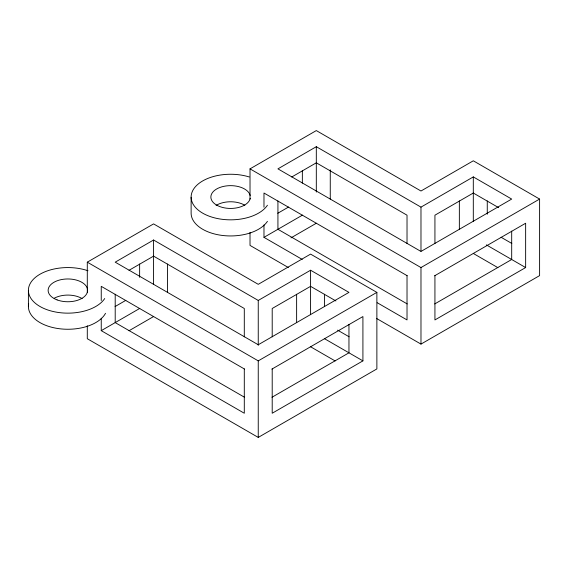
<?xml version="1.0" encoding="UTF-8"?>
<svg xmlns="http://www.w3.org/2000/svg" width="568" height="568" viewBox="0 0 568 568"><rect width="100%" height="100%" fill="white"/><g stroke="black" fill="none" stroke-linecap="round" stroke-linejoin="round"><path stroke-width="0.85" d="M87.294 292.385L87.294 262.167L153.58 223.899L258.248 284.327L310.582 254.109L376.875 292.385L376.875 368.93L258.248 437.417L87.294 338.713L87.294 325.762M250.019 199.07L250.019 168.859L316.312 130.583L420.98 191.011L473.307 160.801L539.6 199.07L539.6 275.615L420.98 344.101L376.513 318.435M153.58 240.008L115.205 262.167L258.248 344.755L348.958 292.385L310.582 270.226L258.248 300.444L153.58 240.008L153.58 284.49M316.312 146.7L277.929 168.859L420.98 251.446L511.69 199.07L473.307 176.911L420.98 207.128L316.312 146.7L316.312 192.062M129.021 270.304L153.58 256.125L244.297 308.495L244.297 336.859M291.746 176.996L316.312 162.817L407.022 215.187L407.022 243.551M115.063 306.564L125.812 300.358M277.795 213.256L288.537 207.05M101.246 318.25L101.246 330.654L139.763 308.417M263.978 224.935L263.978 237.346L302.495 215.109M129.021 330.739L153.58 316.553M290.979 237.871L316.312 223.245M87.294 262.167L258.248 360.872L376.875 292.385M250.019 168.859L420.98 267.556L539.6 199.07M271.902 369.101L362.916 316.553L362.916 360.872L272.207 413.241L272.207 368.93M434.626 275.792L525.641 223.245L525.641 267.556L434.932 319.933L434.932 275.615M271.973 397.266L348.958 352.813L348.958 324.449M434.697 303.951L511.69 259.505L511.69 231.141M498.64 207.654L473.307 193.028L434.932 215.187L434.932 243.551M501.082 237.261L511.825 243.466M486.357 244.879L525.641 267.556M473.307 253.456L497.873 267.642M407.228 275.736L263.978 193.028L263.978 207.206M407.206 303.923L277.929 229.287L277.929 200.923M263.978 237.346L302.226 259.427M377.188 302.709L407.022 319.933L407.022 275.615M288.352 267.535L250.019 245.404L250.019 232.454M335.915 300.962L310.582 286.343L272.207 308.495L272.207 336.859M337.584 330.136L349.1 336.781M324.399 338.635L362.916 360.872M310.582 346.771L335.141 360.95M244.496 369.044L101.246 286.343L101.246 300.522M244.481 397.238L115.205 322.603L115.205 294.238M101.246 330.654L244.297 413.241L244.297 368.93M487.266 200.923L487.266 214.221M473.307 176.911L473.307 221.392M459.356 200.923L459.356 229.287M420.98 207.128L420.98 251.12M420.98 267.556L420.98 344.101M330.264 169.825L330.264 199.07M324.541 294.238L324.541 306.649M310.582 270.226L310.582 314.7M302.353 170.712L302.353 183.116M296.624 294.238L296.624 322.603M258.248 300.444L258.248 345.316M258.248 360.872L258.248 437.417M191.125 197.266L191.125 213.383A39.476 22.791 0 0 0 223.579 235.585A39.476 22.791 0 0 0 267.436 221.343M167.539 264.021L167.539 292.385M139.629 264.021L139.629 277.319M28.4 290.582L28.4 306.692M104.711 298.541A39.476 22.791 0 0 1 51.66 311.136A39.476 22.791 0 0 1 32.837 279.854A39.476 22.791 0 0 1 87.99 270.751M105.527 313.302A39.476 22.791 0 0 1 59.633 328.758A39.476 22.791 0 0 1 28.663 303.837M54.223 298.243A19.738 11.396 0 0 1 82.126 298.591M250.204 198.367A19.738 11.396 0 0 1 220.185 206.724A19.738 11.396 0 0 1 219.859 187.483A19.738 11.396 0 0 1 250.154 195.506M267.436 205.226A39.476 22.791 0 0 1 214.896 217.956A39.476 22.791 0 0 1 195.072 187.113A39.476 22.791 0 0 1 249.281 176.968M216.081 205.439A19.738 11.396 0 0 1 244.851 205.282M57.105 299.911A19.738 11.396 0 0 0 87.578 290.965A19.738 11.396 0 0 0 58.923 280.201A19.738 11.396 0 0 0 57.105 299.911"/></g></svg>
